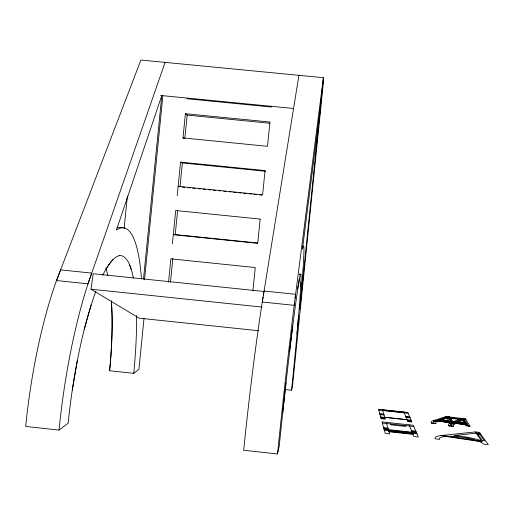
<?xml version="1.0" encoding="UTF-8"?>
<svg xmlns="http://www.w3.org/2000/svg" width="514" height="514" viewBox="0 0 514 514"><rect width="100%" height="100%" fill="white"/><g stroke="black" fill="none" stroke-linecap="round" stroke-linejoin="round"><path stroke-width="0.77" d="M300.883 282.173L300.857 282.719M300.838 283.285L300.664 286.683M298.55 315.744L296.963 334.055M124.125 228.769L127.376 196.078M143.496 279.115L161.788 95.585L116.447 230.002A173.269 35.999 -81.8 0 1 141.421 278.53M144.53 279.725L162.854 95.932M144.016 318.365L138.928 369.386L133.736 373.331L109.604 370.742A143.926 33.885 -81.5 0 0 111.384 300.716M168.547 282.192L170.879 258.838L255.259 267.543L252.888 290.963M172.37 243.932L175.711 210.522L260.206 219.099M177.208 195.596L180.549 162.141L265.057 170.59L262.603 194.851L178.133 186.338L180.003 186.833L182.393 162.938L180.549 162.141M182.971 137.932L185.393 113.703L269.966 122.024L267.511 146.317L182.971 137.932L184.179 138.664M170.455 282.257L172.839 258.426M260.155 219.099L257.707 243.328L173.295 234.686L175.229 234.577L177.613 210.714M184.86 138.234L187.173 115.11L185.393 113.703M282.706 412.8L285.977 382.911M289.607 351.325L292.678 326.03M294.477 303.176L294.201 305.342A174.233 3.945 -83.9 0 0 277.502 453.958L243.687 450.264A174.073 8.931 -83.6 0 1 262.294 302.014L263.084 297.053M295.1 298.3L295.614 294.304L264.067 291.027L263.419 295.004M258.458 330.72L139.198 318.166L90.972 289.202L93.252 273.737L264.408 291.528M72.275 390.1L77.318 360.603M297.702 288.829L299.354 278.954M298.923 75.327L262.294 302.014L294.201 305.342L323.383 77.691L140.887 60.042L56.534 280.548A173.141 40.857 -81.5 0 0 25.7 426.447L59.033 430.089L68.182 423.131A143.676 29.722 -81.8 0 1 95.88 291.316M277.502 453.958L279.231 446.139A144.473 3.257 -83.9 0 1 300.529 274.277L299.366 274.155M285.257 389.561L291.554 390.235L292.524 385.815L323.492 81.398L323.383 77.691L299.842 309.145A174.233 3.945 -83.9 0 0 302.457 249.052L319.984 111.063L320.183 113.935M84.2 329.59L91.196 304.873M89.873 278.318L88.01 283.831A173.269 35.999 -81.8 0 0 59.033 430.089M165.097 62.387L88.01 283.831L56.534 280.548L60.613 269.882L91.736 273.114L90.111 277.65M106.122 268.957L109.598 263.631L112.932 259.673M454.434 423.96L453.309 424.86L453.194 425.913A28.283 5.268 8.1 0 0 453.374 426.279L451.555 426.292L451.253 425.508A39.289 7.305 8.2 0 1 451.954 424.044L453.38 423.26L436.547 420.818L465.164 424.493L451.832 422.347M451.62 423.549L450.521 424.365L450.29 425.277A27.968 5.211 8.1 0 0 450.521 425.836L448.671 425.843L448.375 425.072A37.811 7.035 8.2 0 1 449.107 423.626L450.566 422.855M445.497 420.458A7.768 1.439 7.7 0 0 441.031 420.195L438.609 419.854L446.396 417.323L465.973 419.649L464.611 419.565L457.801 422.502L455.063 422.122L462.028 419.244L464.913 423.902L467.502 424.262L464.116 418.762L452.905 423.459M450.078 423.054L461.533 418.454L462.934 418.557L467.393 425.772L469.95 426.145L465.491 418.865L445.914 416.578L432.3 420.972A30.242 5.648 7.9 0 0 431.195 422.431L431.464 423.144L435.93 423.568A23.56 4.401 7.9 0 1 435.705 422.964L435.853 422.392A26.06 4.864 7.9 0 1 436.367 421.885L437.729 421.287M433.688 420.433C431.689 421.005 438.429 420.343 434.76 421.339A31.181 5.821 8 0 0 433.681 422.81L433.951 423.536L435.93 423.568M440.999 420.182L448.677 417.606L451.543 422.039L444.912 420.446A6.084 1.124 7.7 0 0 443.158 420.156L445.503 420.478A5.911 1.092 7.7 0 1 447.238 420.767L451.543 422.039M435.596 420.96L448.189 416.848L449.699 416.97L454.125 423.851L450.296 423.491L454.125 423.851M456.708 423.298L458.07 423.15A8.07 1.491 7.9 0 1 459.272 423.118L459.677 423.125M440.729 435.583L475.161 431.946L479.35 432.402L488.3 444.597L483.507 444.077A22.571 4.562 8.1 0 0 479.202 441.43L476.356 440.408A22.571 4.562 8.1 0 0 458.52 436.836A22.571 4.562 8.1 0 0 439.592 439.329L435.172 438.847A27.094 5.474 8.1 0 1 440.729 435.583L442.072 435.442M439.753 420.895L441.25 420.793A8.044 1.491 7.7 0 1 443.004 420.799M437.343 420.555L439.47 420.446A7.594 1.407 7.7 0 1 440.633 420.471M455.327 422.771L453.946 422.906A20.393 3.791 8 0 0 451.658 423.555M463.589 424.076L464.746 424.667A20.097 3.752 7.7 0 1 465.697 425.431L469.95 426.145M465.973 425.778L467.393 425.772M456.901 422.746L456.535 422.739A8.185 1.516 7.9 0 0 455.333 422.771M462.574 418.531L465.787 423.722L465.119 423.716L461.88 418.48M431.464 423.144L433.456 423.183A22.879 4.279 7.9 0 1 433.231 422.585L433.392 422.026A25.276 4.722 7.9 0 1 433.919 421.519L434.786 421.101A17.592 3.283 7.8 0 1 437.324 420.548M450.515 436.315L452.288 436.367M448.561 416.88L451.78 421.865L452.506 421.885L449.32 416.938M460.897 419.572L459.85 418.981L460.544 419.006L460.897 419.572L451.722 418.467L451.382 417.933L452.108 417.966M451.722 418.467L452.461 418.518L452.147 418.03M464.116 418.762L465.491 418.865M465.164 424.493L450.951 422.881L465.125 424.217M160.689 95.482L293.706 108.493M186.89 98.746L271.482 107.021M187.173 115.11L269.895 123.251M182.393 162.938L265.841 171.284M182.386 187.077L184.77 187.314M187.944 187.636L190.328 187.873M192.711 188.118L195.095 188.355M198.275 188.677L200.659 188.914M203.043 189.158L205.427 189.396M208.6 189.717L210.984 189.955M213.368 190.199L215.751 190.437M218.932 190.758L220.519 190.919M223.699 191.24L226.083 191.478M229.257 191.799L230.85 191.96M233.234 192.197L236.408 192.519M238.792 192.756L241.175 193.001M243.559 193.238L246.739 193.56M249.123 193.797L251.507 194.041M253.89 194.279L256.274 194.517M259.448 194.838L261.832 195.082M436.547 420.818L451.78 422.598M116.986 227.22L122.512 227.786M175.229 234.577L257.79 243.026M299.296 274.27L300.465 274.392A144.832 3.27 -83.9 0 1 291.554 390.235M90.972 289.202L261.844 307.057M382.512 409.909L403.959 412.215M382.628 410.281L404.12 412.594M378.773 410.05L408.135 413.262M379.833 413.886L383.823 414.316M405.79 416.681L409.786 417.111M379.852 413.95L383.842 414.38M405.816 416.745L409.812 417.175M380.045 414.637L384.048 415.068M406.099 417.439L410.108 417.869M384.703 417.259L407.004 419.662M384.723 417.342L407.043 419.745M380.694 416.989L384.755 417.426M407.075 419.835L411.142 420.272M380.771 417.272L384.838 417.709M407.197 420.118L411.264 420.555M380.945 417.888L385.018 418.332M407.448 420.748L411.534 421.184M381.17 418.711L385.262 419.154L382.455 409.716M382.384 423.073L413.796 426.466M480.256 433.636L476.041 433.18L454.055 435.531A27.094 5.474 8.1 0 1 481.509 440.826L475.161 431.946M477.724 434.201L479.838 434.433M387.993 428.329L383.707 427.866L388.019 428.4M411.598 430.88L415.89 431.342M411.624 430.95L415.922 431.413M383.958 428.779L388.269 429.241M411.971 431.805L416.289 432.268M384.074 429.177L416.462 432.679M384.151 429.473L388.475 429.935M412.26 432.505L416.591 432.974M388.526 430.122L412.337 432.692M388.635 430.475L412.485 433.058M384.388 430.327L388.725 430.796M412.613 433.379L416.963 433.848M388.88 431.31L412.832 433.9M389.021 431.766L413.018 434.362M446.396 417.323L464.611 419.565M455.147 422.148A6.386 1.176 7.9 0 1 459.246 422.335L461.925 422.72A4.645 0.855 7.9 0 1 463.127 422.913L467.502 424.262M449.801 422.065L449.609 421.994A6.663 1.234 7.7 0 0 447.019 421.287L446.268 421.152A4.896 0.906 7.7 0 0 445.458 421.024L440.498 420.465A5.68 1.054 7.7 0 1 443.107 420.696A5.044 0.932 7.7 0 1 443.929 420.825L444.668 420.966A6.74 1.253 7.7 0 1 447.276 421.673M451.78 421.865L465.787 423.722M448.671 425.843L453.374 426.279M466.988 438.095L468.903 438.481M460.563 423.17L460.049 423.067A4.028 0.745 7.9 0 0 459.246 422.938A4.722 0.874 7.9 0 0 456.843 422.746M465.902 424.32L462.986 423.491A3.894 0.72 7.9 0 0 461.919 423.311A4.568 0.842 7.9 0 0 459.561 423.125M447.79 421.853L449.05 422.444A18.003 3.367 7.6 0 1 450.27 423.485M450.097 422.18L451.343 422.771A18.453 3.45 7.6 0 1 452.558 423.819M466.204 424.448L467.393 425.072A20.38 3.804 7.8 0 1 468.228 425.74L468.562 426.157M464.913 423.902L460.48 422.553A4.838 0.893 7.9 0 0 459.253 422.354M478.271 432.287L484.509 440.839L482.331 440.607L476.176 432.056M445.914 416.578L449.255 421.718M447.437 416.7L451.857 423.517M129.419 264.421L131.147 269.111M403.882 412.016L407.788 421.576L411.894 422.02L407.782 412.434L378.567 409.298L381.17 418.704M409.118 424.827L413.911 436.547L418.325 437.029L413.288 425.277L382.056 421.91L385.256 433.45L389.657 433.925L386.22 422.36M400.059 411.791L400.207 412.17M405.411 425.56L405.758 426.44L391.032 424.853L390.756 423.979M386.412 410.326L386.534 410.705M111.416 301.217L112.033 314.594A143.939 33.885 -81.5 0 1 109.604 370.742M136.544 315.917L136.557 317.177M442.875 420.799A5.538 1.028 7.7 0 1 445.458 421.024M457.852 422.521A6.823 1.259 7.9 0 1 461.906 422.688M460.73 423.195A6.226 1.15 7.9 0 1 463.024 423.87M454.466 423.966A20.952 3.894 8.1 0 1 456.683 423.292M437.748 421.287A16.75 3.123 7.8 0 1 439.74 420.895M438.648 419.867A7.543 1.394 7.7 0 1 443.152 420.144M102.742 275.241A143.676 29.722 -81.8 0 1 119.749 255.612M119.261 255.676A144.036 29.857 -81.8 0 1 133.344 278.01M136.544 315.692A144.036 29.857 -81.8 0 1 133.736 373.331M105.858 268.205A143.926 33.885 -81.5 0 1 107.85 275.363M481.946 441.372L481.856 441.809L442.811 435.988L442.991 435.57L481.946 441.372"/></g></svg>
